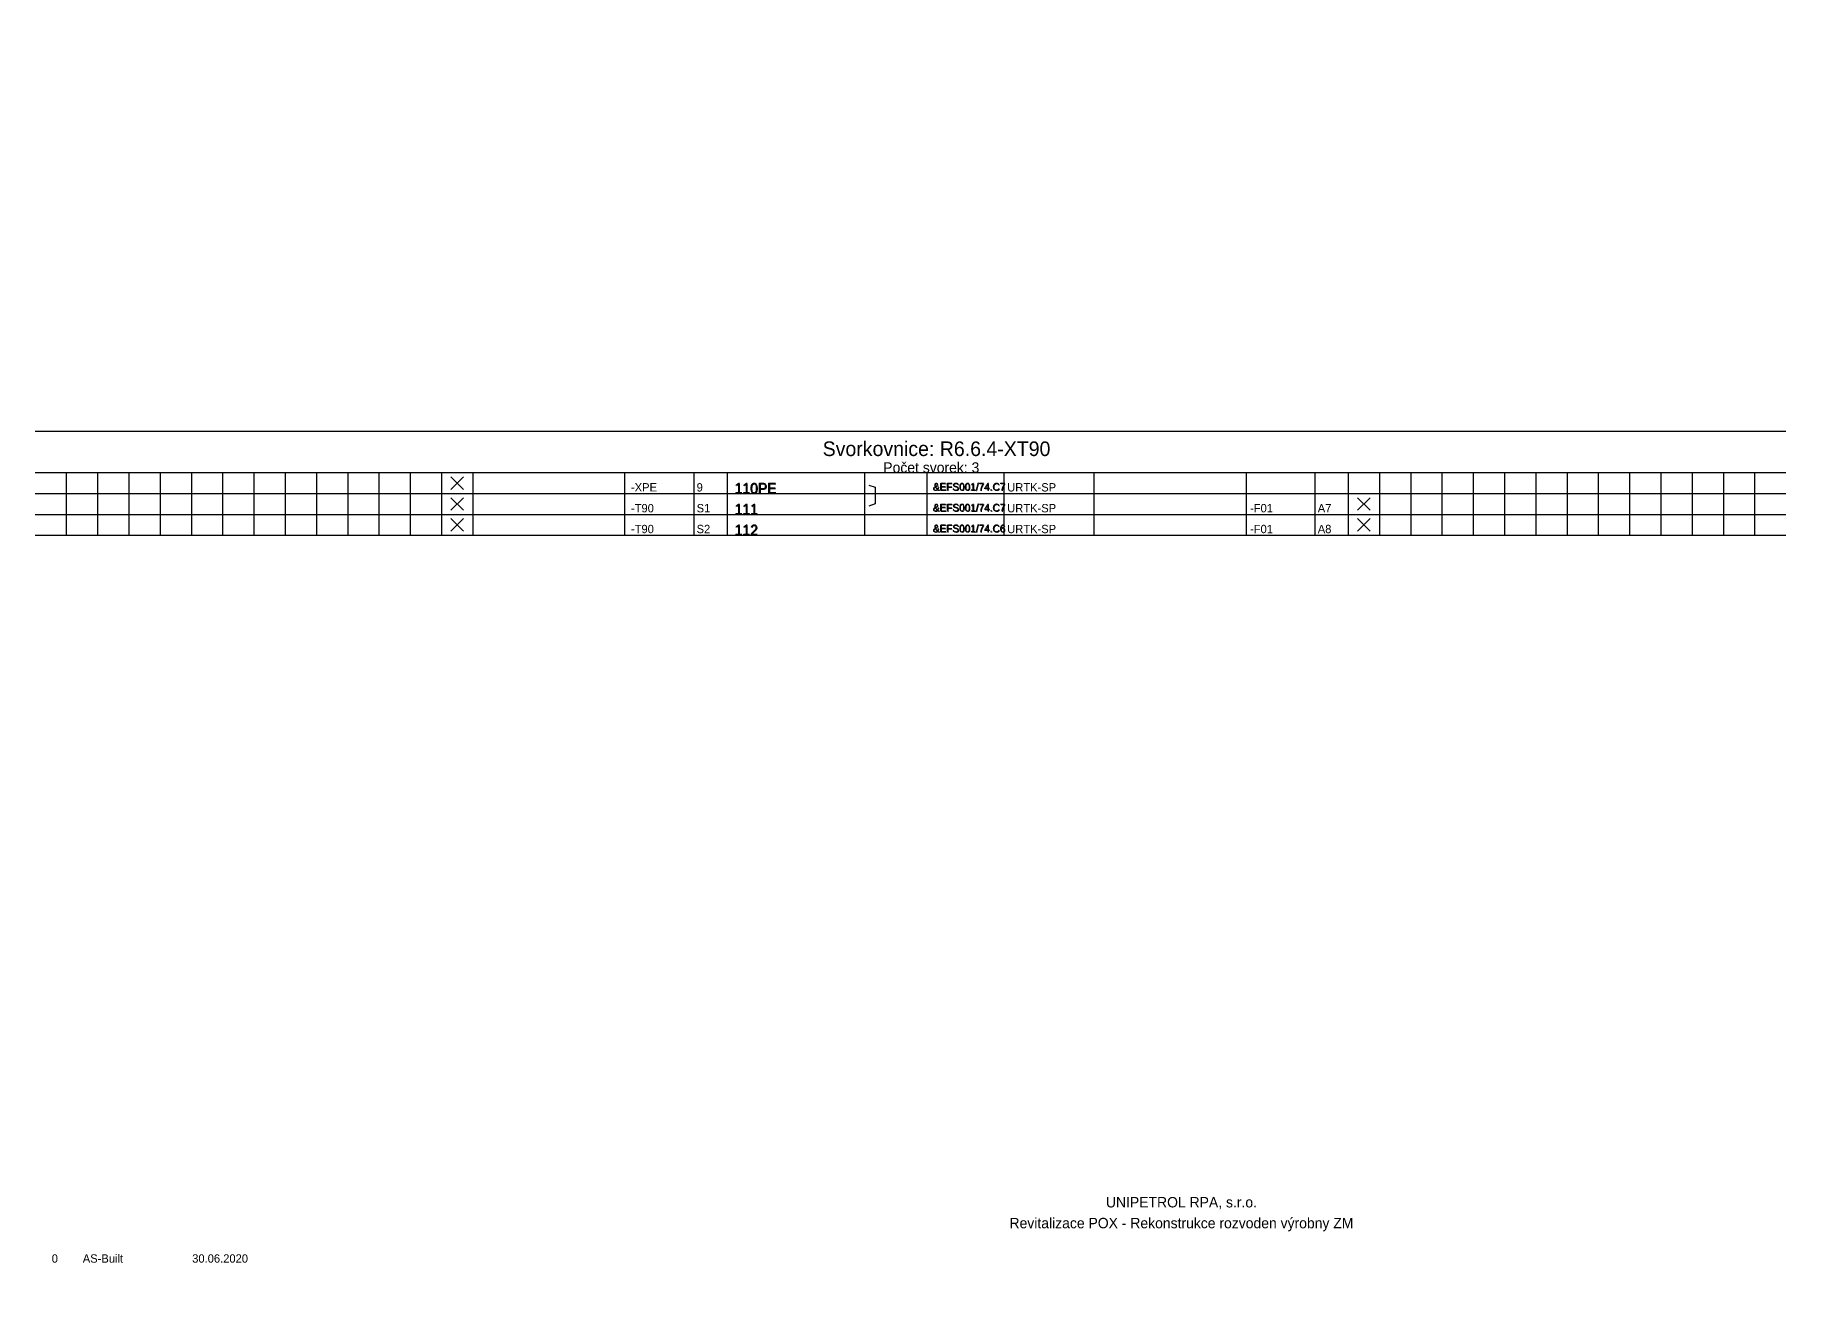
# Model space of a CAD drawing. Extents: x 0 to 420, y -1 to 300.
import ezdxf
from ezdxf.enums import TextEntityAlignment as Align

# ---------------------------------------------------------------- set-up
doc = ezdxf.new("R2010")
doc.units = 0
doc.header["$MEASUREMENT"] = 0
doc.linetypes.add('LTY1', pattern=[0])
for name, color, linetype in [('4', 4, 'Continuous'), ('PEN1', 7, 'LTY1'), ('PEN2', 7, 'LTY1'), ('PEN4', 7, 'LTY1'), ('PEN5', 7, 'LTY1'), ('SYMBOL', 7, 'LTY1')]:
    doc.layers.add(name, color=color, linetype=linetype)
doc.styles.add('NORMSCHRIFT', font='normwin')

# ---------------------------------------------------------------- blocks, each defined once
blk = doc.blocks.new('_SS-BLOK-S')
at = {"layer": 'PEN5', "linetype": 'LTY1'}
for p, q in [((0, -5), (420, -5)), ((420, -15), (0, -15))]:
    blk.add_line(p, q, dxfattribs=at)
at = {"layer": 'PEN1', "style": 'NORMSCHRIFT', "flags": 8}
for tag in ['CODE_1', 'CODE_2', 'CODE_3', 'CODE_4']:
    blk.add_attdef(tag, text='', height=3.5, dxfattribs=at).set_placement((216.25, -11), align=Align.CENTER)
at = {"layer": 'PEN2', "style": 'NORMSCHRIFT', "flags": 8}
blk.add_attdef('CODE_307', text='', height=2.5, dxfattribs=at).set_placement((215, -15), align=Align.CENTER)
at = {"layer": 'PEN4', "style": 'NORMSCHRIFT', "flags": 9}
for tag in ['CODE_558', 'CODE_91']:
    blk.add_attdef(tag, (0, 0), '', height=3.5, dxfattribs=at)
blk = doc.blocks.new('_SS-VETA-S')
at = {"layer": 'PEN1', "linetype": 'LTY1'}
for p, q in [((7.5, 5), (7.5, 0)), ((15, 5), (15, 0)), ((22.5, 5), (22.5, 0)), ((30, 5), (30, 0)), ((37.5, 5), (37.5, 0)), ((45, 5), (45, 0)), ((52.5, 5), (52.5, 0)), ((60, 5), (60, 0)), ((67.5, 5), (67.5, 0)), ((75, 5), (75, 0)), ((82.5, 5), (82.5, 0)), ((90, 5), (90, 0)), ((97.5, 5), (97.5, 0)), ((141.5, 0), (141.5, 5)), ((158, 5), (158, 0)), ((199, 5), (199, 0)), ((214, 0), (214, 5)), ((232.5, 0), (232.5, 5)), ((290.5, 5), (290.5, 0)), ((307, 5), (307, 0)), ((322.5, 5), (322.5, 0)), ((330, 5), (330, 0)), ((337.5, 5), (337.5, 0)), ((345, 5), (345, 0)), ((352.5, 5), (352.5, 0)), ((360, 5), (360, 0)), ((367.5, 5), (367.5, 0)), ((375, 5), (375, 0)), ((382.5, 5), (382.5, 0)), ((390, 5), (390, 0)), ((390, 5), (390, 0)), ((397.5, 5), (397.5, 0)), ((405, 5), (405, 0)), ((412.5, 5), (412.5, 0)), ((0, 0), (420, 0))]:
    blk.add_line(p, q, dxfattribs=at)
at = {"layer": 'PEN5', "linetype": 'LTY1'}
for p, q in [((105, 5), (105, 0)), ((166, 5), (166, 0)), ((254, 5), (254, 0)), ((315, 5), (315, 0))]:
    blk.add_line(p, q, dxfattribs=at)
at = {"layer": 'PEN2', "style": 'NORMSCHRIFT', "flags": 8}
blk.add_attdef('CODE_21', (167.95, -0.1), '', height=2.5, dxfattribs=at)
at = {"layer": 'PEN4', "style": 'NORMSCHRIFT'}
for tag, p, height, flags in [('CODE_63', (0, 0), 3.5, 9), ('CODE_91', (0, 0), 3.5, 9), ('CODE_781', (0, 0), 3.5, 9), ('CODE_782', (0, 0), 3.5, 9), ('CODE_10003', (107.7, 0.5), 2, 8), ('CODE_10001', (107.7, 0.5), 2, 8), ('CODE_10002', (107.7, 0.5), 2, 8), ('CODE_10004', (142.95, 0.5), 2, 8), ('CODE_10021', (158.7, 0.5), 2, 8), ('CODE_41', (233.2, 0.5), 2, 8), ('CODE_11003', (255.95, 0.5), 2, 8), ('CODE_11001', (255.95, 0.5), 2, 8), ('CODE_11002', (255.95, 0.5), 2, 8), ('CODE_11004', (291.45, 0.5), 2, 8), ('CODE_11021', (307.7, 0.5), 2, 8)]:
    blk.add_attdef(tag, p, '', height=height, dxfattribs=dict(at, flags=flags))
at = {"layer": 'PEN4', "style": 'NORMSCHRIFT', "flags": 8}
blk.add_attdef('CODE_45', text='', height=2, dxfattribs=at).set_placement((198.1, 0.4), align=Align.RIGHT)
blk.add_attdef('CODE_10', text='', height=1.8, dxfattribs=at).set_placement((224.2, 0.6), align=Align.CENTER)
blk = doc.blocks.new('_SS-NEOZN-S')
at = {"layer": 'PEN2', "linetype": 'LTY1'}
for p, q in [((-4, 1), (-1, 4)), ((-4, 4), (-1, 1))]:
    blk.add_line(p, q, dxfattribs=at)
blk = doc.blocks.new('_9-REV')
at = {"layer": 'PEN4', "style": 'NORMSCHRIFT', "flags": 8}
blk.add_attdef('CODE_12778', text='', height=2, dxfattribs=at).set_placement((-0.25, 0.5), align=Align.CENTER)
at = {"layer": 'PEN4', "style": 'NORMSCHRIFT'}
for tag, p, height, flags in [('CODE_5902', (0, 0), 3.5, 9), ('CODE_12783', (6.45, 0.5), 2, 8), ('CODE_12782', (32.7, 0.5), 2, 8)]:
    blk.add_attdef(tag, p, '', height=height, dxfattribs=dict(at, flags=flags))

msp = doc.modelspace()

# ---------------------------------------------------------------- linework, layer by layer
at = {"layer": '4', "linetype": 'LTY1'}
for p, q in [((200, 192), (201.5, 191.5)), ((201.5, 191.5), (201.5, 187.5)), ((201.5, 187.5), (200, 187))]:
    msp.add_line(p, q, dxfattribs=at)

# ---------------------------------------------------------------- block references
at = {"layer": 'SYMBOL'}
for name, p in [('_SS-BLOK-S', (0, 210)), ('_SS-NEOZN-S', (103.75, 190)), ('_SS-NEOZN-S', (103.75, 185)), ('_SS-NEOZN-S', (321.25, 185)), ('_SS-NEOZN-S', (103.75, 180)), ('_SS-NEOZN-S', (321.25, 180))]:
    msp.add_blockref(name, p, dxfattribs=at)
for name, p, values in [('_SS-VETA-S', (0, 190), {'CODE_21': '110PE', 'CODE_10': '&EFS001/74.C7', 'CODE_10004': '-XPE', 'CODE_10021': '9', 'CODE_41': 'URTK-SP'}), ('_SS-VETA-S', (0, 185), {'CODE_21': '111', 'CODE_10': '&EFS001/74.C7', 'CODE_10004': '-T90', 'CODE_10021': 'S1', 'CODE_11004': '-F01', 'CODE_11021': 'A7', 'CODE_41': 'URTK-SP'}), ('_SS-VETA-S', (0, 180), {'CODE_21': '112', 'CODE_10': '&EFS001/74.C6', 'CODE_10004': '-T90', 'CODE_10021': 'S2', 'CODE_11004': '-F01', 'CODE_11021': 'A8', 'CODE_41': 'URTK-SP'}), ('_9-REV', (5, 5), {'CODE_12778': '0', 'CODE_12783': 'AS-Built', 'CODE_12782': '30.06.2020'})]:
    msp.add_blockref(name, p, dxfattribs=at).add_auto_attribs(values)

# ---------------------------------------------------------------- texts
at = {"layer": 'PEN1', "style": 'NORMSCHRIFT'}
msp.add_text('Svorkovnice: R6.6.4-XT90', height=3.5, dxfattribs=at).set_placement((216.25, 199), align=Align.CENTER)
at = {"layer": 'PEN2', "style": 'NORMSCHRIFT'}
for s, p in [('Počet svorek: 3', (215, 195)), ('UNIPETROL RPA, s.r.o.', (275, 18.75)), ('Revitalizace POX - Rekonstrukce rozvoden výrobny ZM', (275, 13.75))]:
    msp.add_text(s, height=2.5, dxfattribs=at).set_placement(p, align=Align.CENTER)
for s, p in [('110PE', (167.75, 190)), ('110PE', (167.85, 190.1)), ('111', (167.75, 185)), ('111', (167.85, 185.1)), ('112', (167.75, 180)), ('112', (167.85, 180.1))]:
    msp.add_text(s, height=2.5, dxfattribs=at).set_placement(p)
at = {"layer": 'PEN4', "style": 'NORMSCHRIFT'}
for s, p in [('&EFS001/74.C7', (224, 190.7)), ('&EFS001/74.C7', (224.1, 190.8)), ('&EFS001/74.C7', (224, 185.7)), ('&EFS001/74.C7', (224.1, 185.8)), ('&EFS001/74.C6', (224, 180.7)), ('&EFS001/74.C6', (224.1, 180.8))]:
    msp.add_text(s, height=1.8, dxfattribs=at).set_placement(p, align=Align.CENTER)

doc.saveas('drawing.dxf')
